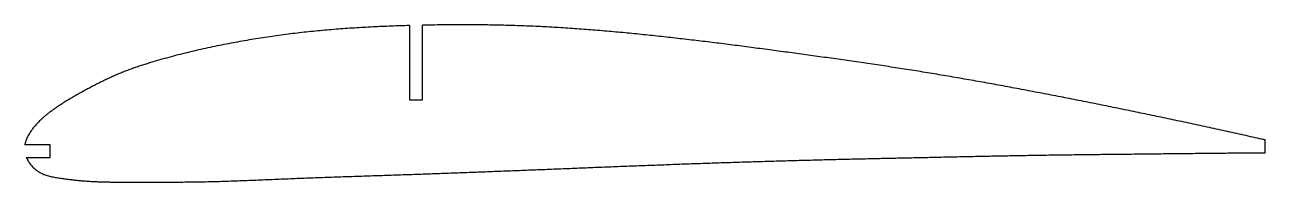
# Model space of a CAD drawing. Header units: millimetres. Extents: x 0 to 290, y -7 to 30.
import ezdxf

# ---------------------------------------------------------------- set-up
doc = ezdxf.new("R2010")
doc.units = ezdxf.units.MM

msp = doc.modelspace()

# ---------------------------------------------------------------- linework, layer by layer
at = {"color": 7, "linetype": 'Continuous', "lineweight": 25}
for p, q in [((90, 29.37), (90, 12)), ((93, 12), (93, 29.45)), ((90, 12), (93, 12)), ((6, 1.5), (0.06, 1.5)), ((6, -1.5), (6, 1.5)), ((290.02, -0.39), (290.02, 2.61)), ((0.41, -1.5), (6, -1.5))]:
    msp.add_line(p, q, dxfattribs=at)
for points, knots in [([(90, 29.37), (88.57, 29.33), (85.7, 29.24), (81.4, 29.05), (77.11, 28.8), (72.82, 28.5), (68.54, 28.13), (64.26, 27.68), (60.7, 27.24), (57.85, 26.84), (55.7, 26.52), (53.55, 26.18), (51.41, 25.81), (49.27, 25.42), (47.13, 25.02), (44.99, 24.59), (42.84, 24.13), (40.68, 23.66), (38.53, 23.16), (36.39, 22.63), (34.25, 22.07), (32.12, 21.48), (30.34, 20.97), (28.91, 20.53), (27.83, 20.19), (26.75, 19.84), (25.68, 19.47), (24.61, 19.09), (23.55, 18.69), (22.48, 18.26), (21.41, 17.81), (20.32, 17.32), (19.25, 16.82), (18.18, 16.31), (17.11, 15.78), (16.05, 15.23), (14.98, 14.67), (13.9, 14.09), (12.8, 13.48), (11.71, 12.87), (10.63, 12.24), (9.57, 11.59), (8.52, 10.93), (7.65, 10.35), (6.95, 9.87), (6.4, 9.47), (5.86, 9.07), (5.32, 8.65), (4.79, 8.21), (4.27, 7.75), (3.62, 7.15), (2.86, 6.38), (2.04, 5.43), (1.3, 4.43), (0.68, 3.37), (0.27, 2.39), (0.1, 1.75), (0.06, 1.5)], [0.3457277, 0.3457277, 0.3457277, 0.3457277, 0.3527281, 0.3597265, 0.3667227, 0.3737166, 0.3807091, 0.3877013, 0.394695, 0.3982327, 0.4017699, 0.4053067, 0.4088434, 0.4123805, 0.4159181, 0.4194565, 0.4230505, 0.4266433, 0.4302354, 0.4338275, 0.4374202, 0.4410145, 0.4446112, 0.446459, 0.4483064, 0.4501531, 0.4519988, 0.4538435, 0.4556871, 0.4575299, 0.4594592, 0.4613881, 0.4633177, 0.4652492, 0.4671833, 0.4691208, 0.4710622, 0.4730997, 0.4751377, 0.4771735, 0.4792041, 0.4812268, 0.4832394, 0.4852395, 0.486334, 0.4874278, 0.4885252, 0.4896304, 0.4907481, 0.4918832, 0.4930407, 0.4950709, 0.4971306, 0.4991756, 0.5011711, 0.5030978, 0.5043495, 0.5043495, 0.5043495, 0.5043495]), ([(290.02, 2.61), (289.78, 2.67), (288.82, 2.88), (287.14, 3.25), (285, 3.73), (282.86, 4.2), (280.72, 4.67), (278.57, 5.14), (276.43, 5.61), (274.29, 6.07), (272.14, 6.54), (269.29, 7.15), (265.72, 7.9), (261.44, 8.8), (257.16, 9.68), (252.87, 10.56), (248.58, 11.42), (244.29, 12.27), (240.01, 13.1), (235.72, 13.93), (231.44, 14.73), (227.16, 15.53), (222.88, 16.3), (218.59, 17.05), (214.3, 17.79), (210.01, 18.5), (205.72, 19.18), (201.44, 19.84), (197.16, 20.48), (192.87, 21.1), (188.58, 21.71), (184.29, 22.31), (180, 22.89), (175.72, 23.47), (171.44, 24.04), (167.15, 24.6), (162.87, 25.15), (158.58, 25.67), (154.29, 26.18), (150.01, 26.67), (145.72, 27.13), (141.44, 27.56), (137.16, 27.96), (132.88, 28.32), (128.59, 28.64), (124.3, 28.92), (120.01, 29.15), (115.72, 29.33), (111.43, 29.45), (107.15, 29.53), (102.86, 29.56), (98.58, 29.54), (95.29, 29.49), (93.43, 29.46), (93, 29.45)], [0.0166428, 0.0166428, 0.0166428, 0.0166428, 0.0178618, 0.0214344, 0.0250081, 0.0285772, 0.0321453, 0.0357127, 0.03928, 0.0428474, 0.0464155, 0.0499846, 0.0571027, 0.0642187, 0.0713335, 0.0784479, 0.0855627, 0.092679, 0.0997975, 0.1068846, 0.1139697, 0.1210534, 0.1281366, 0.13522, 0.1423045, 0.149391, 0.1564404, 0.1634879, 0.1705342, 0.1775803, 0.1846269, 0.1916748, 0.1987247, 0.2057546, 0.2127822, 0.2198085, 0.2268344, 0.233861, 0.2408891, 0.24792, 0.2549207, 0.2619197, 0.2689173, 0.2759139, 0.28291, 0.2899067, 0.2969047, 0.3038789, 0.3108515, 0.3178236, 0.3247963, 0.3317707, 0.3387475, 0.3408452, 0.3408452, 0.3408452, 0.3408452]), ([(0.41, -1.5), (0.45, -1.57), (0.61, -1.93), (0.96, -2.55), (1.54, -3.31), (2.2, -4), (2.94, -4.61), (3.64, -5.04), (4.26, -5.35), (4.78, -5.55), (5.31, -5.73), (5.85, -5.87), (6.4, -5.99), (6.95, -6.1), (7.67, -6.22), (8.57, -6.36), (9.64, -6.52), (10.71, -6.65), (11.78, -6.78), (12.85, -6.88), (13.92, -6.97), (15, -7.05), (16.07, -7.11), (17.14, -7.16), (18.21, -7.19), (19.28, -7.22), (20.36, -7.24), (21.43, -7.26), (22.5, -7.27), (23.57, -7.28), (24.64, -7.28), (25.71, -7.28), (26.79, -7.28), (27.86, -7.28), (28.93, -7.28), (30.36, -7.28), (32.14, -7.27), (34.29, -7.26), (36.43, -7.24), (38.57, -7.22), (40.71, -7.19), (42.86, -7.15), (45, -7.1), (47.14, -7.03), (49.29, -6.96), (51.43, -6.88), (53.57, -6.79), (55.71, -6.7), (57.86, -6.61), (60.71, -6.49), (64.29, -6.35), (68.57, -6.19), (72.86, -6.04), (77.14, -5.89), (81.43, -5.75), (85.71, -5.6), (90, -5.46), (94.29, -5.31), (98.57, -5.16), (102.86, -5), (107.14, -4.84), (111.43, -4.67), (115.71, -4.51), (120, -4.34), (124.29, -4.17), (128.57, -4), (132.86, -3.82), (137.14, -3.65), (141.43, -3.48), (145.71, -3.32), (150, -3.16), (154.29, -3), (158.57, -2.85), (162.86, -2.7), (167.14, -2.57), (171.43, -2.43), (175.71, -2.31), (180, -2.19), (184.29, -2.07), (188.57, -1.97), (192.86, -1.86), (197.14, -1.77), (201.43, -1.67), (205.71, -1.58), (210, -1.49), (214.29, -1.39), (218.57, -1.3), (222.86, -1.21), (227.14, -1.13), (231.43, -1.05), (235.71, -0.97), (240, -0.9), (244.29, -0.85), (248.57, -0.79), (252.86, -0.75), (257.14, -0.7), (261.43, -0.66), (265.71, -0.61), (269.29, -0.57), (272.14, -0.54), (274.29, -0.52), (276.43, -0.49), (278.57, -0.47), (280.71, -0.45), (282.86, -0.43), (285, -0.41), (287.14, -0.4), (288.82, -0.39), (289.77, -0.39), (290.02, -0.39)], [0.5093339, 0.5093339, 0.5093339, 0.5093339, 0.5097282, 0.5112529, 0.5128045, 0.5143663, 0.5159192, 0.5174443, 0.5183683, 0.5192826, 0.5201925, 0.5211014, 0.522011, 0.5229218, 0.5238332, 0.5255923, 0.5273491, 0.5291045, 0.5308587, 0.5326123, 0.5343658, 0.5361195, 0.537863, 0.5396066, 0.5413504, 0.5430945, 0.544839, 0.5465838, 0.548329, 0.5500731, 0.5518165, 0.5535596, 0.5553023, 0.5570451, 0.5587882, 0.5605316, 0.564019, 0.5675058, 0.5709921, 0.5744784, 0.5779647, 0.5814516, 0.5849392, 0.5884291, 0.591918, 0.5954064, 0.5988947, 0.6023833, 0.6058724, 0.6093625, 0.6163419, 0.6233191, 0.6302951, 0.6372708, 0.6442469, 0.6512241, 0.6582034, 0.6651832, 0.6721609, 0.6791374, 0.6861136, 0.6930901, 0.7000679, 0.7070477, 0.7140281, 0.7210064, 0.7279834, 0.7349601, 0.7419371, 0.7489154, 0.7558958, 0.7628744, 0.769851, 0.7768264, 0.7838013, 0.7907766, 0.7977532, 0.8047318, 0.8117086, 0.8186834, 0.8256569, 0.8326301, 0.8396036, 0.8465785, 0.8535554, 0.8605317, 0.867506, 0.874479, 0.8814516, 0.8884245, 0.8953987, 0.9023749, 0.9093502, 0.9163235, 0.9232956, 0.9302673, 0.9372394, 0.9442128, 0.9511883, 0.954676, 0.9581627, 0.9616487, 0.9651345, 0.9686205, 0.9721071, 0.9755948, 0.9790822, 0.9825687, 0.9837606, 0.9837606, 0.9837606, 0.9837606])]:
    msp.add_open_spline(points, degree=3, knots=knots, dxfattribs=at)

doc.saveas('drawing.dxf')
